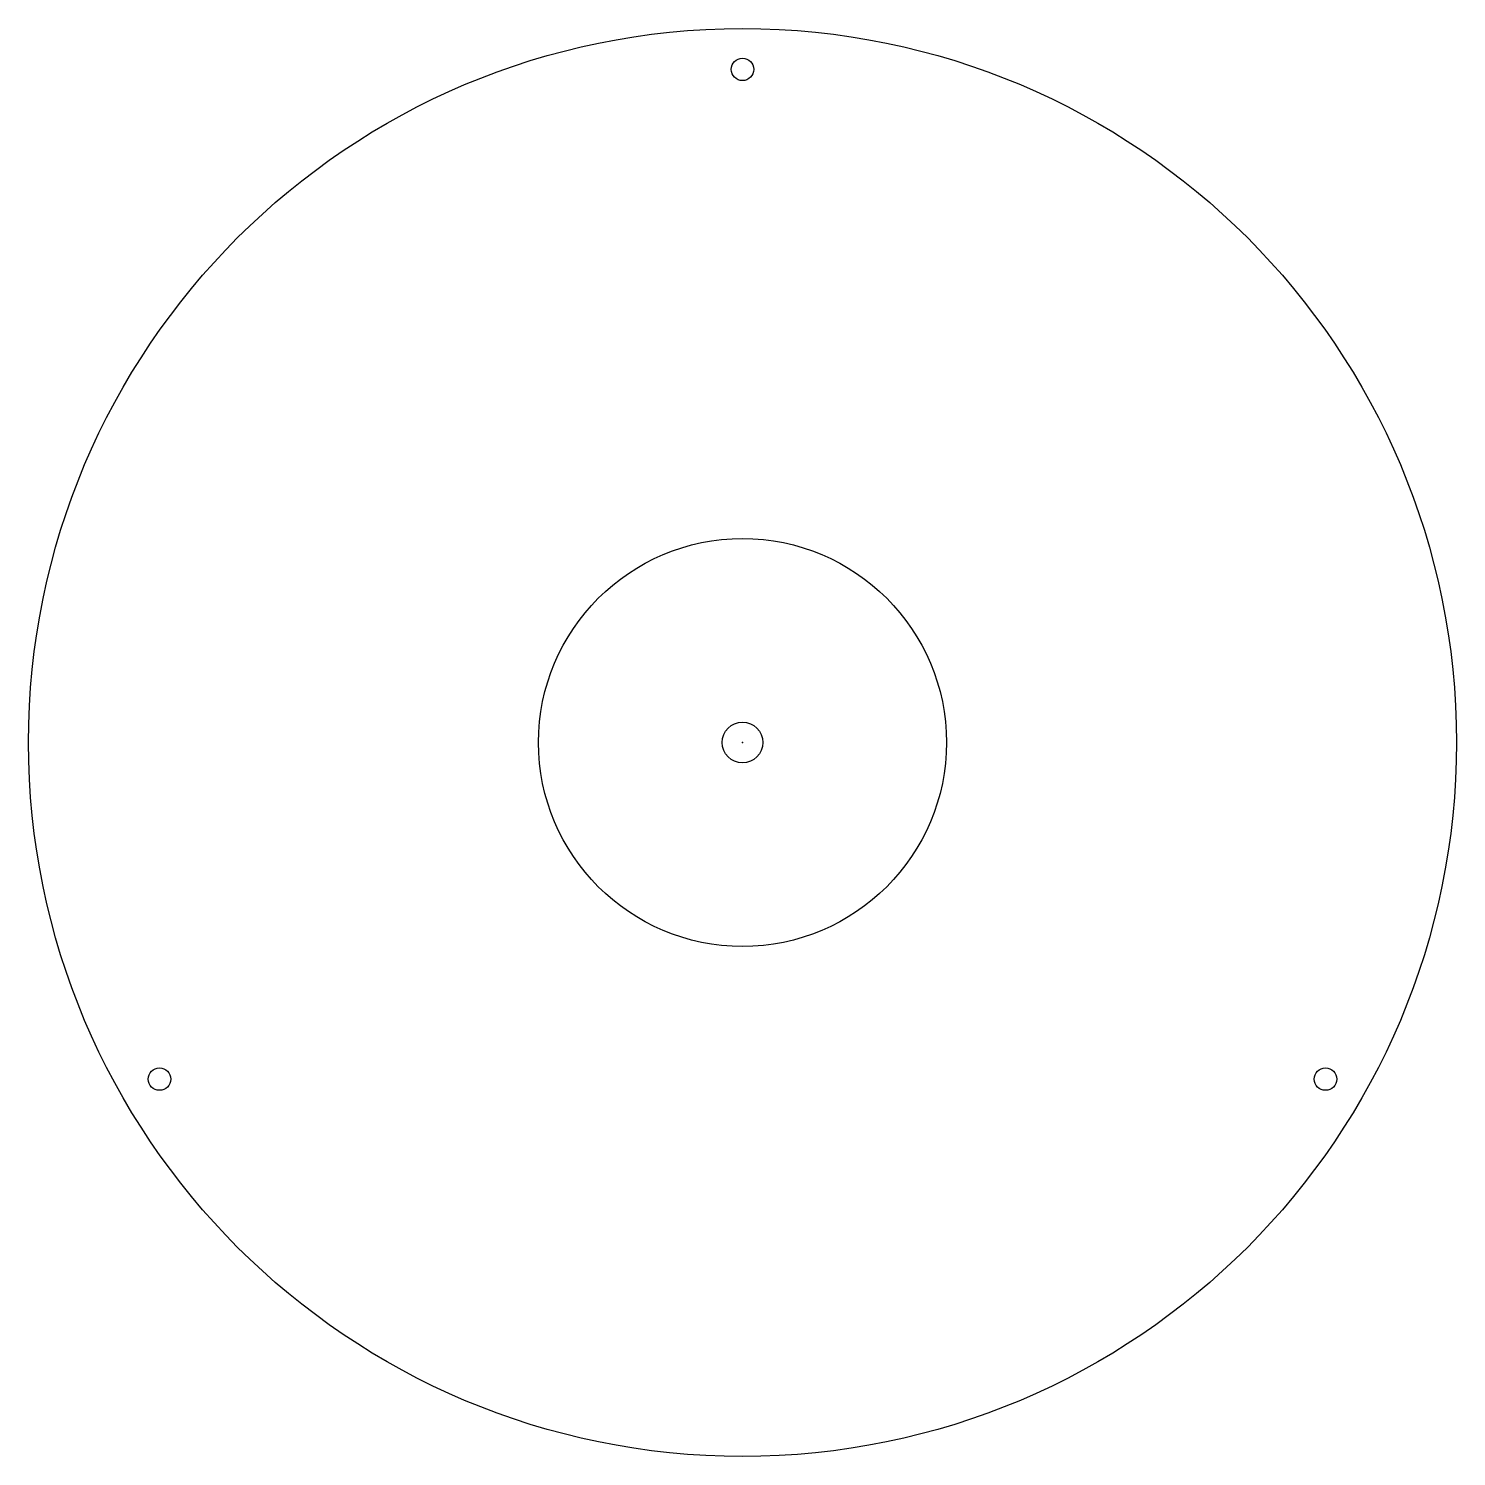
# Model space of a CAD drawing. Header units: millimetres. Extents: x -350 to 350, y -350 to 350.
import ezdxf

# ---------------------------------------------------------------- set-up
doc = ezdxf.new("R2010")
doc.units = ezdxf.units.MM
doc.header["$PDSIZE"] = -1

msp = doc.modelspace()

# ---------------------------------------------------------------- linework, layer by layer
at = {"color": 7, "linetype": 'Continuous'}
for centre, radius in [((0, 0), 350), ((0, 330), 5.5), ((0, 0), 100), ((0, 0), 10), ((-285.79, -165), 5.5), ((285.79, -165), 5.5)]:
    msp.add_circle(centre, radius, dxfattribs=at)
msp.add_point((0, 0), dxfattribs=at)

doc.saveas('drawing.dxf')
